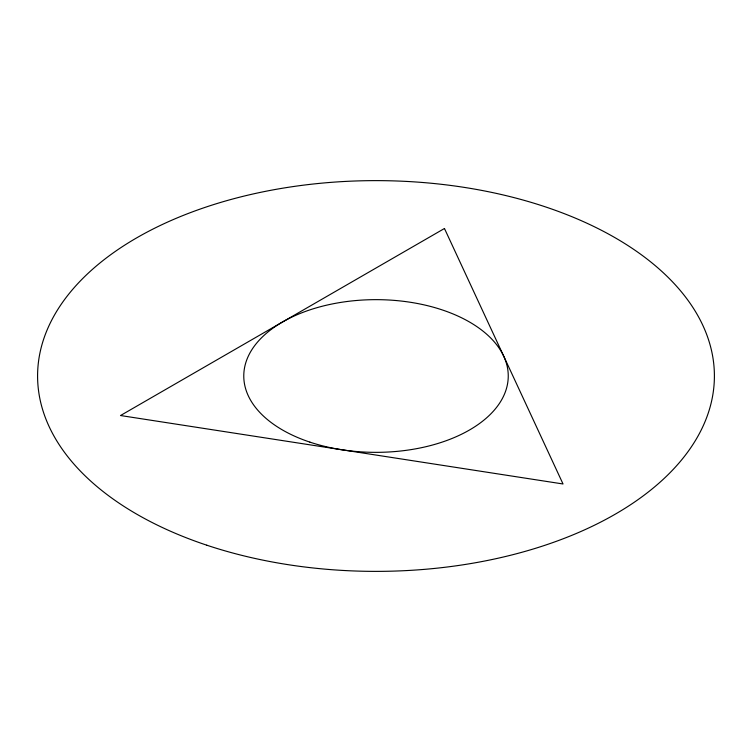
<?xml version="1.0" encoding="UTF-8"?>
<svg xmlns="http://www.w3.org/2000/svg" width="752" height="752" viewBox="0 0 752 752"><rect width="100%" height="100%" fill="white"/><g stroke="black" fill="none" stroke-linecap="round" stroke-linejoin="round"><path stroke-width="1.13" d="M444.46 228.495L120.517 415.527L563.032 483.978L444.46 228.495M309.88 442.12A132.249 76.356 0 0 0 508.249 376A132.249 76.356 0 0 0 309.88 309.88A132.249 76.356 0 0 0 309.88 442.12M206.8 545.2A338.4 195.37 0 0 0 714.4 376A338.4 195.37 0 0 0 206.8 206.8A338.4 195.37 0 0 0 206.8 545.2"/></g></svg>
